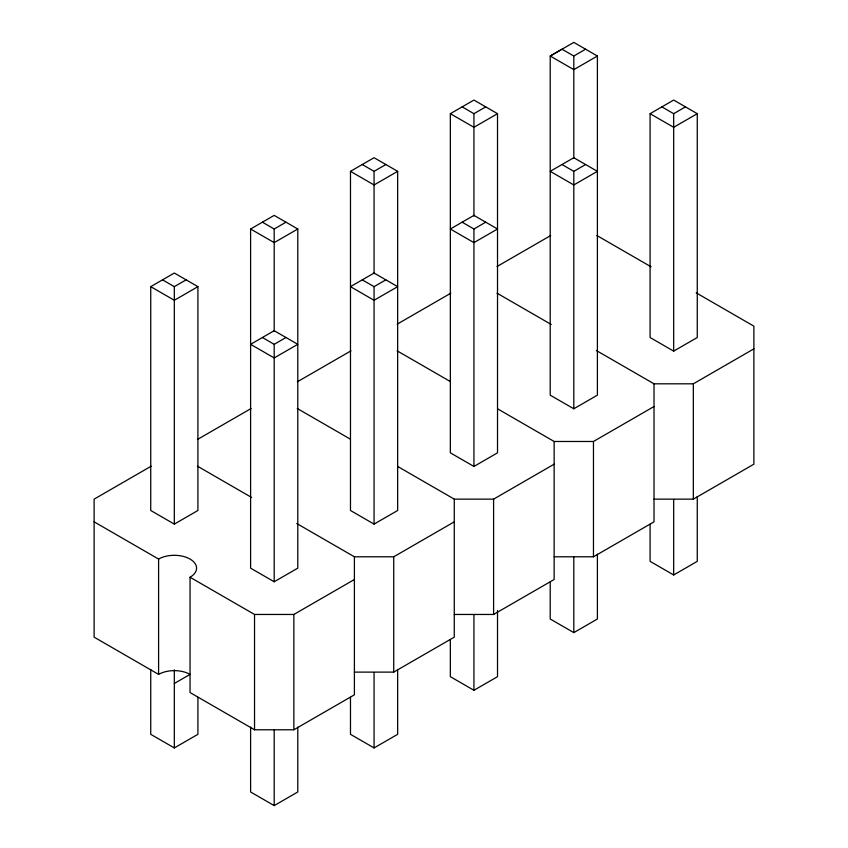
<?xml version="1.0" encoding="UTF-8"?>
<svg xmlns="http://www.w3.org/2000/svg" width="848" height="848" viewBox="0 0 848 848"><rect width="100%" height="100%" fill="white"/><g stroke="black" fill="none" stroke-linecap="round" stroke-linejoin="round"><path stroke-width="1.27" d="M150.732 286.656L174.328 273.035L197.913 286.656L197.913 510.485L174.328 524.106L150.732 510.485L150.732 286.656L174.328 300.277L197.913 286.656M250.605 229.002L274.19 215.381L297.786 229.002L297.786 568.149L274.19 581.77L250.605 568.149L250.605 229.002L274.19 242.623L297.786 229.002M350.478 171.338L374.063 157.717L397.659 171.338L397.659 510.485L374.063 524.106L350.478 510.485L350.478 171.338L374.063 184.959L397.659 171.338M450.341 113.685L473.937 100.064L497.522 113.685L497.522 452.832L473.937 466.453L450.341 452.832L450.341 113.685L473.937 127.295L497.522 113.685M162.53 279.851L174.328 286.656L186.125 279.851M262.403 222.187L274.19 229.002L285.988 222.187M362.266 164.533L374.063 171.338L385.861 164.533M462.139 106.869L473.937 113.685L485.734 106.869M597.395 56.021L573.81 69.642L550.214 56.021L573.81 42.4L597.395 56.021L597.395 395.168L573.81 408.789L550.214 395.168L550.214 56.021L562.012 49.205L573.81 56.021L585.597 49.205M650.087 113.685L673.672 100.064L697.268 113.685L697.268 337.515L673.672 351.136L650.087 337.515L650.087 113.685L673.672 127.295L697.268 113.685M262.403 337.504L274.19 344.32L285.988 337.504M362.266 279.851L374.063 286.656L385.861 279.851M462.139 222.187L473.937 229.002L485.734 222.187M562.012 164.533L573.81 171.338L585.597 164.533M661.875 106.869L673.672 113.685L685.47 106.869M151.241 466.156L94.117 499.143L94.117 637.155L158.597 674.393A22.239 12.837 0 0 1 190.047 674.393L174.328 683.467M197.414 439.497L251.103 408.503M297.277 381.844L350.977 350.839M397.15 324.18L450.85 293.185M497.023 266.526L550.723 235.521M94.117 521.838L158.597 559.065A22.239 12.837 0 0 1 190.047 559.065A22.239 12.837 0 0 1 190.047 577.234L254.538 614.461L293.853 614.461L354.4 579.502M296.715 523.492L354.4 556.797L393.726 556.797L454.274 521.838M397.712 466.485L454.274 499.143L493.6 499.143L554.147 464.185M497.585 408.821L554.147 441.479L593.462 441.479L654.02 406.521M596.324 350.51L654.02 383.815L693.335 383.815L753.883 348.857M150.732 669.475L150.732 734.315L174.328 747.936L197.913 734.315L197.913 697.268M190.047 577.234L190.047 692.551L254.538 729.778L293.853 729.778L354.4 694.819L354.4 556.797M354.4 672.114L393.726 672.114L454.274 637.155L454.274 499.143M454.274 614.461L493.6 614.461L554.147 579.502L554.147 441.479M554.147 556.797L593.462 556.797L654.02 521.838L654.02 383.815M654.02 499.143L693.335 499.143L753.883 464.185L753.883 326.162L696.187 292.846M250.605 727.139L250.605 791.979L274.19 805.6L297.786 791.979L297.786 727.139M350.478 697.268L350.478 734.315L374.063 747.936L397.659 734.315L397.659 669.475M450.341 639.604L450.341 676.662L473.937 690.283L497.522 676.662L497.522 610.496M550.214 581.951L550.214 618.998L573.81 632.619L597.395 618.998L597.395 554.157M650.087 524.287L650.087 561.344L673.672 574.965L697.268 561.344L697.268 496.504M596.854 235.5L651.158 266.855M496.992 293.164L551.285 324.508M397.118 350.818L450.288 381.515M297.245 408.482L350.415 439.179M197.383 466.135L251.676 497.49M693.335 383.815L693.335 499.143M673.672 113.685L673.672 351.136M673.672 499.536L673.672 574.965M593.462 441.479L593.462 556.797M573.81 56.021L573.81 158.375M573.81 171.338L573.81 408.789M573.81 557.189L573.81 632.619M493.6 499.143L493.6 614.461M473.937 113.685L473.937 216.039M473.937 229.002L473.937 466.453M473.937 614.853L473.937 690.283M393.726 556.797L393.726 672.114M374.063 171.338L374.063 273.703M374.063 286.656L374.063 524.106M374.063 672.517L374.063 747.936M293.853 614.461L293.853 729.778M274.19 229.002L274.19 331.356M274.19 344.32L274.19 581.77M274.19 730.17L274.19 805.6M254.538 614.461L254.538 729.778M174.328 286.656L174.328 524.106M174.328 669.867L174.328 747.936M158.597 559.065L158.597 674.393M274.19 330.699L250.605 344.32L274.19 357.941L297.786 344.32L274.19 330.699M374.063 273.035L350.478 286.656L374.063 300.277L397.659 286.656L374.063 273.035M473.937 215.381L450.341 229.002L473.937 242.623L497.522 229.002L473.937 215.381M573.81 157.717L550.214 171.338L573.81 184.959L597.395 171.338L573.81 157.717"/></g></svg>
